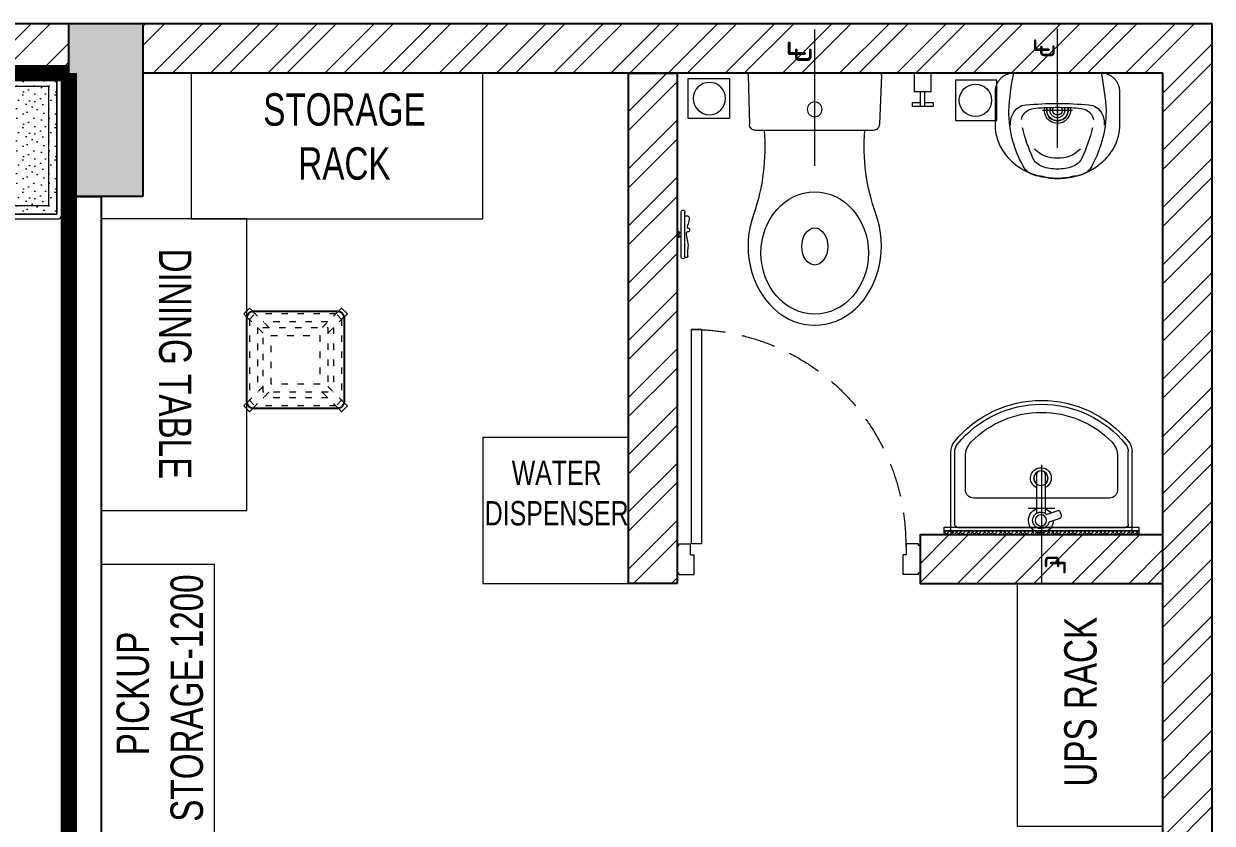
# Model space of a CAD drawing. Header units: feet. Extents: x 9529881 to 9544104, y -6331245 to -6323575.
# Drawn here: x 9540434 to 9544104, y -6326042 to -6323575 of the extents above; entities that cross this region are included whole.
import ezdxf

# ---------------------------------------------------------------- set-up
doc = ezdxf.new("R2010")
doc.units = ezdxf.units.FT
doc.header["$LTSCALE"] = 33
doc.header["$MEASUREMENT"] = 0
for name, pattern in [('ACAD_ISO03W100', [30, 12, -18]), ('CENTER', [2, 1.25, -0.25, 0.25, -0.25]), ('DOT2', [0.125, 0, -0.125]), ('HIDDEN', [9.524999999999995, 6.349999999999997, -3.174999999999998]), ('HIDDEN2', [4.7624999999999975, 3.174999999999998, -1.587499999999999])]:
    doc.linetypes.add(name, pattern=pattern)
doc.layers.add('A-WALL', color=1, linetype='Continuous')
doc.layers.add('column', color=10, linetype='Continuous')
for name, color, linetype, lineweight in [('A-WALL HATCH', 251, 'Continuous', 0), ('centerline-toilets', 2, 'CENTER', 13), ('column hatch', 5, 'Continuous', 0), ('Door', 2, 'Continuous', 13), ('ele', 252, 'Continuous', 13), ('Fhitting', 152, 'Continuous', 30), ('LENS-DOOR', 34, 'Continuous', 20), ('LENS-HATCH', 251, 'Continuous', 5), ('LENS-PARTITION', 21, 'Continuous', 25), ('LENS-TEXT', 31, 'Continuous', 5), ('LENS_DIMENSION', 193, 'Continuous', 0), ('LK-FF&E FLOOR', 1, 'Continuous', 9), ('LK-FF&E WALL', 1, 'Continuous', 9), ('LK-FLUTTED FINISH', 20, 'Continuous', 30), ('LK-MIRROR', 133, 'Continuous', 13), ('LN-ELEVATION-1', 81, 'Continuous', 25), ('LN-ELEVATION-2', 103, 'Continuous', 20), ('LN-ELEVATION-3', 125, 'Continuous', 18), ('LN-ELEVATION-5', 167, 'Continuous', 5), ('Mirror', 150, 'Continuous', 20), ('Panelling', 65, 'Continuous', 18), ('PARTITION', 22, 'Continuous', 30), ('Toilet', 5, 'Continuous', 9)]:
    doc.layers.add(name, color=color, linetype=linetype, lineweight=lineweight)
doc.styles.add('LK TXT', font='GILC____.TTF', dxfattribs={"height": 100})
doc.styles.get("Standard").update_dxf_attribs({"font": 'GILC____.TTF'})

# ---------------------------------------------------------------- blocks, each defined once
blk = doc.blocks.new('Stool')
at = {"layer": 'LN-ELEVATION-1', "ltscale": 0.5}
blk.add_lwpolyline([(-130, 300), (130, 300, -0.4142135623730951), (150, 280), (150, 20, -0.4142135623730951), (130, 0), (-130, 0, -0.4142135623730951), (-150, 20), (-150, 280, -0.4142135623730951)], format="xyb", close=True, dxfattribs=at)
at = {"layer": 'LN-ELEVATION-3', "linetype": 'ACAD_ISO03W100', "ltscale": 0.05}
for p, q in [((-100, 232.3223304701969), (-142.3743686703965, 274.6966991415247)), ((-142.3743686708621, 274.6966991410591), (-142.3743686708621, 25.30330085894093)), ((-82.3223304701969, 250), (-124.6966991401277, 292.374368671095)), ((-124.696699141059, 292.3743686703965), (124.6966991401277, 292.374368671095)), ((-99.69669914059341, 267.3743686703965), (99.69669913966209, 267.374368671095)), ((82.3223304701969, 250), (124.6966991401277, 292.374368671095)), ((100, 232.3223304701969), (142.3743686703965, 274.6966991415247)), ((142.3743686708621, 274.6966991410591), (142.3743686708621, 25.30330085894093)), ((-117.3743686703965, 249.6966991408263), (-117.3743686703965, 50.30330085847527)), ((117.3743686703965, 249.6966991408263), (117.3743686703965, 50.30330085847527)), ((-100, 67.67766952980308), (-142.3743686703965, 25.30330085847527)), ((-82.3223304701969, 50), (-124.6966991401277, 7.625631328905001)), ((82.3223304701969, 50), (124.6966991401277, 7.625631328905001)), ((100, 67.67766952980308), (142.3743686703965, 25.30330085847527)), ((-124.696699141059, 7.625631329603493), (124.6966991401277, 7.625631328905001)), ((-99.69669914059341, 32.62563132960349), (99.69669913966209, 32.625631328905))]:
    blk.add_line(p, q, dxfattribs=at)
for points in [[(-132.2008663183078, 299.8785358476453), (-124.696699141059, 292.3743686703965), (-142.3743686708621, 274.6966991410591), (-149.8785358476452, 282.200866318075)], [(132.2008663183078, 299.8785358476453), (124.696699141059, 292.3743686703965), (142.3743686708621, 274.6966991410591), (149.8785358476452, 282.200866318075)], [(-132.2008663183078, 0.1214641523547471), (-124.696699141059, 7.625631329603493), (-142.3743686708621, 25.30330085894093), (-149.8785358476452, 17.79913368192501)], [(132.2008663183078, 0.1214641523547471), (124.696699141059, 7.625631329603493), (142.3743686708621, 25.30330085894093), (149.8785358476452, 17.79913368192501)]]:
    blk.add_lwpolyline(points, dxfattribs=at)
for points in [[(-100, 250), (100, 250), (100, 50), (-100, 50)], [(-75, 225), (75, 225), (75, 75), (-75, 75)]]:
    blk.add_lwpolyline(points, close=True, dxfattribs=at)
at = {"layer": 'LN-ELEVATION-5', "ltscale": 0.5}
for points in [[(-149.8785358476452, 282.200866318075), (-160.0520382001996, 292.3743686706293), (-142.3743686708621, 310.0520381999668), (-132.2008663183078, 299.8785358478781)], [(149.8785358476452, 282.200866318075), (160.0520382001996, 292.3743686706293), (142.3743686708621, 310.0520381999668), (132.2008663183078, 299.8785358478781)], [(-149.8785358476452, 17.79913368192501), (-160.0520382001996, 7.625631329370662), (-142.3743686708621, -10.05203819996677), (-132.2008663183078, 0.1214641521219164)], [(149.8785358476452, 17.79913368192501), (160.0520382001996, 7.625631329370662), (142.3743686708621, -10.05203819996677), (132.2008663183078, 0.1214641521219164)]]:
    blk.add_lwpolyline(points, dxfattribs=at)
blk = doc.blocks.new('DLF-RSP-AR-CD-DWG-4DT-3113$0$X-TYPICAL TOILET UPPER FLOORS - 02$0$urinals')
at = {"layer": 'Toilet'}
for p, q in [((-4.5475e-12, -15.56661428403458), (-4.5475e-12, 8.286377168158651)), ((-2.7285e-12, -105.4429753783333), (-2.7285e-12, -161.0971547567169)), ((-46.09715475669872, -115.0000000000218), (46.09715475669327, -115.0000000000218))]:
    blk.add_line(p, q, dxfattribs=at)
blk.add_lwpolyline([(134.9999999999991, 0), (-134.9999999999991, 0, 0.0369487664006767), (-149.9999999999982, -116.1503670555612, 0.1380941034158666), (-99.77423321075003, -297.0872948749238, 0.2217213641091726), (-52.01775628641091, -317.8890631478586, 0.0626559245730378), (-8.49796933122e-05, -325.0000017671497, 0.0626559245730475), (52.01758632703338, -317.8890631478586, 0.2217207008690154), (99.77423321075003, -297.0872948749238, 0.1380941034158641), (149.9999999999982, -116.1503670555685, 0.0369487664006777)], format="xyb", close=True, dxfattribs=at)
for centre, radius, start, end in [((-94.27481093352071, -144.9234715912316), 47.11810289109449, 93.37081731520148, 154.4824387253665), ((3.245766915242711, -1238.155136518551), 1144.670244824663, 90.16246512528313, 95.02645179237909), ((-50.51241933281471, -225.3451602337737), 118.5326152894133, 89.54541335481511, 105.8857460775884), ((-0.1277772639159593, -996.2166668547361), 890.7737006409425, 89.99178119205142, 93.18195442305822), ((-2.7285e-12, -115.0000000000218), 40, 167.4279671994436, 12.57203280055641), ((-2.7285e-12, -115.0000000000218), 33, 164.1813978616258, 15.81860213837415), ((-2.7285e-12, -115.0000000000218), 32, 163.604929760328, 16.39507023967201), ((-2.7285e-12, -115.0000000000218), 22.62135413059903, 155.6653304376655, 24.33466956233444), ((-2.7285e-12, -115.0000000000218), 14.7323792469192, 139.9108800322804, 40.08911996771955), ((-3.245766915251806, -1238.155136518551), 1144.670244824663, 84.9735482076209, 89.83753487471687), ((0.1277772639068644, -996.2166668547361), 890.7737006409425, 86.81804557694178, 90.0082188079486), ((50.51241933280562, -225.3451602337737), 118.5326152894133, 74.1142539224116, 90.45458664518488), ((94.27481093351253, -144.9234715912316), 47.11810289109449, 25.51756127463352, 86.62918268479851), ((-90.95333014834432, -152.7329236622463), 53.77394921319929, 148.4868266886055, 188.6401109395215), ((-71.39627009237483, -149.8700101487557), 40.22765506777335, 106.7015627441882, 169.7250358418294), ((71.39627009236665, -149.8700101487557), 40.22765506777335, 10.27496415817055, 73.29843725581178), ((90.95333014833614, -152.7329236622463), 53.77394921319929, 351.3598890604785, 31.51317331139444), ((413.8982963433118, -38.37868533186702), 538.1616565584166, 193.993991329024, 204.5632062434074), ((-413.8982963433209, -38.37868533186702), 538.1616565584166, 335.4367937565926, 346.006008670976), ((-1.627792572718135, -165.2706388237202), 97.64476427368265, 224.9999999998895, 270.9551967833812), ((1.62779257270995, -165.2706388237202), 97.64476427368265, 269.0448032166188, 315.0000000001105), ((-30.08631462571975, -241.3059337647355), 50, 204.5632062434074, 250.460635897111), ((-1.533770255527997, -160.8517433121305), 135.3705133602697, 250.460635897111, 270.6491845270783), ((1.533770255519812, -160.8517433121305), 135.3705133602697, 269.3508154729217, 289.539364102889), ((30.08631462571157, -241.3059337647355), 50, 289.539364102889, 335.4367937565926)]:
    blk.add_arc(centre, radius, start, end, dxfattribs=at)
blk.add_open_spline([(135.0000000000218, 0), (105.3353530385498, 0), (75.67070607707728, 0), (-13.32323480733907, 2.274e-13), (-72.65252873028328, 2.274e-13), (-132.6900719520337, 2.274e-13), (-133.3983212508398, 2.274e-13), (-134.281768448908, 2.274e-13), (-134.4569663481699, 2.274e-13), (-134.747600608502, 2.274e-13), (-134.8630369695722, 2.274e-13), (-135.0060892340055, 2.274e-13), (-135.0064624712894, -1.193277512e-07), (-135.0170531848381, -2.2849590096e-06), (-135.0223488443722, -4.0993359107e-06), (-135.0382367304996, -1.1737902696e-05), (-135.0488298646186, -1.97575291168e-05), (-135.0806128910378, -5.26041751527e-05), (-135.1018064074043, -8.62189622239e-05), (-135.1654014043424, -0.0002222625089416), (-135.207817332803, -0.0003598904754654), (-135.3351225205075, -0.0009139553433215), (-135.4200691828771, -0.001471573562867), (-135.6751356392894, -0.0037122140454358), (-135.8454819154825, -0.005963027991811), (-136.3574010580367, -0.0150109124137998), (-136.6998544433754, -0.0241035279482276), (-137.7305242649482, -0.0607541935196423), (-138.4220536117127, -0.097686986413919), (-140.5080748643645, -0.2474448411821868), (-141.9140495439027, -0.3992694707415012), (-146.1615007839476, -1.02114614714037), (-149.0331357298746, -1.658535092420152), (-154.7518101202553, -3.41613828127015), (-157.5984620125504, -4.536659711778838), (-163.1465284251908, -7.264764980859354), (-165.8474082270705, -8.872454711613045), (-170.981741827156, -12.53873878342233), (-173.4146413081869, -14.5971666483058), (-177.906166885367, -19.08908202548741), (-179.9643754122968, -21.52215186033345), (-183.6301907623958, -26.65676477099555), (-185.2376312556147, -29.35775349851633), (-187.9652297344436, -34.90597265862334), (-189.0854937427912, -37.75266842165093), (-190.8425938294221, -43.47137026403243), (-191.4797371708415, -46.34298888964758), (-191.9919097605824, -49.84306461127676), (-192.077374217121, -50.50936302376794), (-192.2977468813131, -52.49991862553179), (-192.3966084331296, -53.81579509073117), (-192.4734941441805, -55.66879078878696), (-192.4883196677314, -56.21857700367218), (-192.496870256929, -56.88770939302139), (-192.4980415940107, -57.00997546670373), (-192.4992414002611, -57.19748434012058), (-192.4995479992234, -57.26283923326923), (-192.4998738983178, -57.37188175668461), (-192.4999546497274, -57.41559451898957), (-192.4999950294581, -57.47262341266742), (-192.4999998312229, -57.48595819937031), (-192.5000003243775, -57.52595679718206), (-192.4999999999782, -57.60927353243437), (-192.4999999999782, -57.72001920997377), (-192.4999999999782, -57.77539204874369), (-192.4999999999782, -57.94151056505302), (-192.4999999999782, -58.05225624259264), (-192.4999999999782, -58.38449327521129), (-192.4999999999782, -58.60598463029032), (-192.4999999999782, -59.27045869552739), (-192.4999999999782, -59.71344140568567), (-192.4999999999782, -61.04238953616004), (-192.4999999999782, -61.92835495647637), (-192.4999999999782, -64.58625121742534), (-192.4999999999782, -66.35818205805799), (-192.4999999999782, -71.67397457995594), (-192.4999999999782, -75.21783626122124), (-192.4999999999782, -85.84942130501715), (-192.4999999999782, -92.93714466754773), (-192.4999999999782, -114.2003147551393), (-192.4999999999782, -128.3757614802005), (-192.4999999999782, -146.0625065335298), (-192.4999999999782, -144.5738048617977), (-192.4999999999782, -149.2112419741259), (-192.4999999999782, -150.3373807581863), (-192.4999999999782, -153.7157971103672), (-192.4999999999782, -155.9680746784879), (-192.4999999999782, -158.5060066698138), (-192.4999999999782, -158.7916610930192), (-192.4999999999782, -159.2427020504906), (-192.4999999999782, -159.4080885847565), (-192.4999999999782, -159.6877588407215), (-192.4999999999782, -159.8020425624204), (-192.4999999999782, -159.9401879191086), (-192.4999999999782, -159.9640495540977), (-192.4999999999782, -160.0097689728666), (-192.499996421247, -160.0440525330155), (-192.4999643757641, -160.104952970559), (-192.4999385281542, -160.1354066471763), (-192.4998314906368, -160.2267780325826), (-192.4997208060357, -160.2877060969351), (-192.4992706129669, -160.4705315680455), (-192.4988129651545, -160.5924702530042), (-192.4969661832839, -160.9584502616815), (-192.4951032094926, -161.2026555415623), (-192.4876087275813, -161.9359178476325), (-192.4800716371877, -162.4256213779233), (-192.4497571986702, -163.8972417424418), (-192.4192763048381, -164.8816689491061), (-192.2963859407732, -167.8443601815493), (-192.1725217451708, -169.8320432125226), (-191.6702797904039, -175.8273667212115), (-191.1611082412308, -179.8674218867413), (-189.2689630843825, -190.9417939809036), (-187.5187975353817, -198.0301520545986), (-182.8335725814559, -212.1757821290298), (-179.8980525958225, -219.2325052385784), (-172.8234117350846, -233.0968568300414), (-168.6841000434473, -239.9037905012674), (-159.2549403987001, -253.0454586305236), (-153.9652371668557, -259.379470229105), (-142.3610169376685, -271.3688433516364), (-136.0469754966913, -277.0235842421638), (-122.5830627030569, -287.4852784505018), (-115.4339174138625, -292.2918274844595), (-100.5336337623292, -300.9411013099287), (-92.78333124286517, -304.7837051255591), (-76.93540386034736, -311.4502324650508), (-68.83856359988783, -314.2743166926488), (-52.54813771902468, -318.9094578767903), (-44.3551540822018, -320.7208905446411), (-28.09766422605981, -323.3885338293181), (-20.03351017174828, -324.2452316631242), (-9.424407998249535, -324.8186507928577), (-6.740670549843343, -324.9146929727227), (-2.541294352623708, -324.9908912051677), (-1.014315851566152, -325.0028880619856), (2.036791116084486, -324.9959492932932), (3.569827181100436, -324.9769325151441), (8.189732633019958, -324.8718838178048), (11.29743471029269, -324.7378363960885), (20.68934946575928, -324.1333461154121), (27.04290265062991, -323.4601654556735), (41.80139781238676, -321.2305755023596), (50.23999478411247, -319.4658943264186), (67.03734023472111, -314.8652250617469), (75.39541298363952, -312.0287856304914), (91.75936961286243, -305.2736148746307), (99.7643516501057, -301.3546813595407), (115.1434400448929, -292.4912148852103), (122.5165764177182, -287.5468142099547), (136.3756982075897, -276.758097672075), (142.8608430866302, -270.9142526187757), (154.7380516223206, -258.5122041911341), (160.1295767143733, -251.9547274426545), (169.6852635787454, -238.3524876585086), (173.8492842636328, -231.3085654467875), (180.8978067359608, -216.9779216659792), (183.7825645728694, -209.6919949490896), (188.3007156192507, -195.1140848347474), (189.9346737316168, -187.8227087036603), (191.1840609344508, -179.3163223890908), (191.3580380264129, -178.0039348904486), (191.8233173539161, -174.0784034933799), (192.057946061775, -171.4769170618926), (192.282645325045, -167.9054949954279), (192.3343052322775, -166.9187583098144), (192.4580821737554, -163.9678661429329), (192.4989909393634, -162.013038042752), (192.5000275633615, -159.9821342127634), (192.5000000000218, -159.9224785452215), (192.5000000000218, -159.79307529839), (192.5000000000218, -159.7283736749743), (192.5000000000218, -159.5342688047269), (192.5000000000218, -159.4048655578954), (192.5000000000218, -159.0166558174007), (192.5000000000218, -158.7578493237377), (192.5000000000218, -157.9814298427484), (192.5000000000218, -157.4638168554225), (192.5000000000218, -155.9109778934439), (192.5000000000218, -154.8757519187916), (192.5000000000218, -151.7700739948347), (192.5000000000218, -149.6996220455301), (192.5000000000218, -143.4882661976162), (192.5000000000218, -144.347362299007), (192.5000000000218, -131.9246506031793), (192.5000000000218, -123.642842805961), (192.5000000000218, -98.79741941430552), (192.5000000000218, -82.23380381986885), (192.5000000000218, -64.84578365063203), (192.5000000000218, -64.0213790758321), (192.5000000000218, -61.54816535143254), (192.5000000000218, -59.89935620183292), (192.5000000000218, -58.00998844622473), (192.5000000000218, -57.76942984021594), (192.5000000000218, -57.49274907784002), (192.499998838924, -57.47911258059002), (192.4999756668194, -57.44431269662868), (192.4999561805543, -57.4269094915121), (192.4998739944462, -57.37469011354438), (192.499787567282, -57.3398641780534), (192.4994331634852, -57.23534753620175), (192.4990700643893, -57.16561799409532), (192.4975985787632, -56.95627575957587), (192.4961080012763, -56.81650945311571), (192.4900940107291, -56.39661016926675), (192.4840282944246, -56.11587673401686), (192.4595555625769, -55.2713907425973), (192.4348721360084, -54.70535101709879), (192.3348933918678, -52.99906669626466), (192.2336529024164, -51.85063392816892), (191.8201097009723, -48.38130602370188), (191.3976066809859, -46.03606142272087), (190.0123624707134, -40.43900391265924), (188.9035838720251, -37.18247124511481), (186.0547772968666, -30.82026903956307), (184.3144513501752, -27.71555679796666), (180.2457153816676, -21.83694617079323), (177.9175711211701, -19.06409479178683), (172.7827831035551, -14.00634504821505), (169.9769390510123, -11.72221112323927), (164.0463850254914, -7.747615767943671), (160.9227285040119, -6.057372140880033), (154.5371660888572, -3.309309329362349), (151.2761959855666, -2.251153484609176), (144.7863564140075, -0.7410639178328893), (141.558048455473, -0.2884559583496866), (137.2641564939213, -0.0330454220411411), (136.1252210402749, 0), (135.0000000000218, 0)], degree=3, knots=[0, 0, 0, 0, 0.3296071884608014, 0.3296071884608014, 0.9888215653824044, 0.9888215653824044, 0.9966910020358062, 0.9966910020358062, 0.9986376453609405, 0.9986376453609405, 0.9999202715950525, 0.9999202715950525, 1.000227114965755, 1.000227114965755, 1.000533958336457, 1.000533958336457, 1.001147645077862, 1.001147645077862, 1.002375018560673, 1.002375018560673, 1.004829765526294, 1.004829765526294, 1.009739259457536, 1.009739259457536, 1.019558247320021, 1.019558247320021, 1.039196223044989, 1.039196223044989, 1.078472174494926, 1.078472174494926, 1.1570240773948, 1.1570240773948, 1.314127883194549, 1.314127883194549, 1.471231688994297, 1.471231688994297, 1.628335494794045, 1.628335494794045, 1.785439300593793, 1.785439300593793, 1.942543106393542, 1.942543106393542, 2.09964691219329, 2.09964691219329, 2.256750717993039, 2.256750717993039, 2.413854523792787, 2.413854523792787, 2.45094359105979, 2.45094359105979, 2.525121725593796, 2.525121725593796, 2.55664088826819, 2.55664088826819, 2.563698676682492, 2.563698676682492, 2.567478738951607, 2.567478738951607, 2.570009988159922, 2.570009988159922, 2.570782632421826, 2.570782632421826, 2.572327920945634, 2.572327920945634, 2.573873209469442, 2.573873209469442, 2.576963786517057, 2.576963786517057, 2.583144940612287, 2.583144940612287, 2.595507248802747, 2.595507248802747, 2.620231865183668, 2.620231865183668, 2.669681097945509, 2.669681097945509, 2.768579563469191, 2.768579563469191, 2.966376494516556, 2.966376494516556, 3.361970356611286, 3.361970356611286, 3.459960077400161, 3.459960077400161, 3.491387206257657, 3.491387206257657, 3.55424146397265, 3.55424146397265, 3.562213215317918, 3.562213215317918, 3.566828653483477, 3.566828653483477, 3.570017966647174, 3.570017966647174, 3.57068387273989, 3.57068387273989, 3.57129385740351, 3.57129385740351, 3.57190384206713, 3.57190384206713, 3.573123811394369, 3.573123811394369, 3.575563750048849, 3.575563750048849, 3.580443627357808, 3.580443627357808, 3.590203381975726, 3.590203381975726, 3.609722891211562, 3.609722891211562, 3.648761909683234, 3.648761909683234, 3.726839946626579, 3.726839946626579, 3.861362010243008, 3.861362010243008, 3.995884073859437, 3.995884073859437, 4.130406137475866, 4.130406137475866, 4.264928201092295, 4.264928201092295, 4.399450264708724, 4.399450264708724, 4.533972328325153, 4.533972328325153, 4.668494391941582, 4.668494391941582, 4.803016455558011, 4.803016455558011, 4.93753851917444, 4.93753851917444, 5.072060582790869, 5.072060582790869, 5.118026198867305, 5.118026198867305, 5.144558031518944, 5.144558031518944, 5.171089864170584, 5.171089864170584, 5.224153529473863, 5.224153529473863, 5.330280860080422, 5.330280860080422, 5.468862833682332, 5.468862833682332, 5.607444807284243, 5.607444807284243, 5.746026780886153, 5.746026780886153, 5.884608754488064, 5.884608754488064, 6.023190728089974, 6.023190728089974, 6.161772701691885, 6.161772701691885, 6.300354675293795, 6.300354675293795, 6.438936648895706, 6.438936648895706, 6.577518622497616, 6.577518622497616, 6.60287550622664, 6.60287550622664, 6.653589273684687, 6.653589273684687, 6.673028302144214, 6.673028302144214, 6.711906359063266, 6.711906359063266, 6.71371198576324, 6.71371198576324, 6.715517612463215, 6.715517612463215, 6.719128865863165, 6.719128865863165, 6.726351372663065, 6.726351372663065, 6.740796386262864, 6.740796386262864, 6.769686413462464, 6.769686413462464, 6.827466467861662, 6.827466467861662, 6.943026576660058, 6.943026576660058, 7.174146794256852, 7.174146794256852, 7.63638722945044, 7.63638722945044, 7.659393868747179, 7.659393868747179, 7.705407147340659, 7.705407147340659, 7.712120410764156, 7.712120410764156, 7.713128470941848, 7.713128470941848, 7.71413653111954, 7.71413653111954, 7.716152651474923, 7.716152651474923, 7.720184892185691, 7.720184892185691, 7.728249373607226, 7.728249373607226, 7.744378336450297, 7.744378336450297, 7.776636262136437, 7.776636262136437, 7.841152113508718, 7.841152113508718, 7.970183816253281, 7.970183816253281, 8.148440131053812, 8.148440131053812, 8.32669644585434, 8.32669644585434, 8.504952760654874, 8.504952760654874, 8.683209075455405, 8.683209075455405, 8.861465390255937, 8.861465390255937, 9.039721705056468, 9.039721705056468, 9.217978019857, 9.217978019857, 9.283185307179586, 9.283185307179586, 9.283185307179586, 9.283185307179586], dxfattribs=at)
blk = doc.blocks.new('jALI')
at = {"layer": 'Toilet', "ltscale": 5}
h = blk.add_hatch(dxfattribs=at)
h.set_pattern_fill('HEX', color=256, scale=50, angle=135, double=1)
h.set_pattern_definition([(135, (-344825.8629864738, 460708.1869492117), (-7.654655446197432, -7.65465544619743), [6.25, -12.5]), (255, (-344825.8629864738, 460708.1869492117), (10.4564537967226, -2.80179835052517), [6.25, -12.5]), (195, (-344830.2824038562, 460712.6063665941), (2.801798350525164, -10.4564537967226), [6.25, -12.5])])
edge = h.paths.add_edge_path()
edge.add_arc((-393187.5478222936, 163647.6289079433), 50, -90, 270)
blk.add_lwpolyline([(-393249.5478222936, 163581.8745342398), (-393125.5478222936, 163581.8745342398), (-393125.5478222936, 163709.3782789116), (-393249.5478222936, 163709.3782789116)], close=True, dxfattribs=at)
blk.add_circle((-393187.5478222936, 163647.6289079433), 50, dxfattribs=at)
blk = doc.blocks.new('Urinal')
at = {"layer": 'centerline-toilets', "linetype": 'HIDDEN', "ltscale": 10}
blk.add_line((0, 230.8758839690709), (0, -137.000001512235), dxfattribs=at)
at = {"layer": 'Fhitting', "lineweight": 0, "ltscale": 0.5, "rotation": 180}
blk.add_blockref('DLF-RSP-AR-CD-DWG-4DT-3113$0$X-TYPICAL TOILET UPPER FLOORS - 02$0$urinals', (0, -4.656613e-10), dxfattribs=at)
at = {"layer": 'Fhitting', "lineweight": 0, "ltscale": 0.5, "xscale": -1, "rotation": 90}
blk.add_blockref('jALI', (163394.4367869734, -393103.5478222946), dxfattribs=at)
at = {"layer": 'centerline-toilets', "linetype": 'DOT2', "insert": (-31.35624695965089, -69.03888236299099), "char_height": 75, "width": 495.826660318515, "attachment_point": 5, "rotation": 269.99999999999994}
blk.add_mtext('{\\fISOCPEUR|b0|i0|c0|p34;℄}', dxfattribs=at)
blk = doc.blocks.new('WC')
at = {"layer": 'centerline-toilets', "linetype": 'HIDDEN', "ltscale": 10}
blk.add_line((0, 286.2958382707602), (0, -134.6853325402244), dxfattribs=at)
at = {"layer": 'Toilet'}
for p, q in [((-412.7979797990993, 566.9391568473073), (-412.7979797990993, 428.9391568473075)), ((-400.7979797990993, 566.9391568473073), (-400.7979797990993, 428.9391568473075)), ((-418.7979797990992, 506.9391568473074), (-424.7979797990992, 506.9391568473074)), ((-424.7979797990992, 506.9391568473074), (-424.7979797990992, 488.9391568473074)), ((-418.7979797990992, 488.9391568473074), (-424.7979797990992, 488.9391568473074)), ((-418.7979797990992, 506.9391568473074), (-418.7979797990992, 488.9391568473074)), ((-418.7979797990992, 503.9391568473075), (-412.7979797990993, 503.9391568473075)), ((-418.7979797990992, 491.9391568473074), (-412.7979797990993, 491.9391568473074)), ((-205.7725320039317, 5.926001816396819), (-201.7160837631672, 157.2330230183852)), ((180.5927414200269, 176.815278308868), (-182.556142896181, 176.815278308868)), ((205.7725320039317, 5.926001816396819), (199.7526822867803, 157.2330230183852)), ((-200.0543949760031, 0), (200.0543949760031, 0))]:
    blk.add_line(p, q, dxfattribs=at)
at = {"layer": 'Toilet', "ltscale": 100}
for p, q in [((366.0861393199302, 102.9920874625677), (300.3083048430271, 102.9920874625095)), ((300.30830484326, 91.54852218885208), (300.3083048430271, 102.9920874625095)), ((326.331082917517, 91.54852218885208), (300.30830484326, 91.54852218885208)), ((326.331082917517, 102.9920874625095), (326.331082917517, 57.21782636787975)), ((340.063361245906, 102.9920874625095), (340.0633612461388, 57.21782636787975)), ((366.086139320163, 91.54852218891027), (340.0633612461388, 91.54852218885208)), ((366.086139320163, 91.54852218891027), (366.086139320163, 102.9920874625677)), ((307.1744440074545, -4.074536e-10), (307.1744440074545, 57.21782636787975)), ((359.2200001559686, 57.21782636793796), (307.1744440074545, 57.21782636787975)), ((359.2200001559686, 57.21782636793796), (359.2200001559686, -3.49246e-10)), ((359.2200001559686, -3.49246e-10), (307.1744440074545, -4.074536e-10))]:
    blk.add_line(p, q, dxfattribs=at)
at = {"layer": 'Toilet'}
blk.add_circle((-0.2857134367804974, 111.5676235100181), 22.88713054731488, dxfattribs=at)
for centre, radius, start, end in [((-406.7979797990992, 566.9391568473073), 6, 0, 180), ((-406.7979797990992, 428.9391568473075), 6, 180, 0), ((-776.4252137581352, 231.0819697503539), 622.2680866278017, 354.9970003378784, 19.06186307169785), ((776.0328844110481, 226.3990844733362), 623.4432827196409, 160.519589047048, 184.5616761992302), ((-182.4380497655365, 157.5352372747657), 19.28040269973926, 90.35094080903318, 180.8981301276673), ((180.4746482893824, 157.5352372747657), 19.28040269973926, 359.1018698723327, 89.64905919096681), ((-200.0543949760031, 5.72178263682872), 5.72178263682872, 177.9545915110681, 270), ((200.0543949760031, 5.72178263682872), 5.72178263682872, 270, 2.045408488931865)]:
    blk.add_arc(centre, radius, start, end, dxfattribs=at)
at = {"layer": 'Toilet', "extrusion": (0, 0, -1)}
for centre, major_axis, ratio, start_param, end_param in [((0, 533.5337650458841), (-8.43e-14, -244.6286735628217), 0.8420279271674843, 7.436325980537995, 11.41322994100081), ((0, 535.0673360529563), (-1.97e-14, -57.2178263682872), 0.7, 1.570796326794896, 7.853981633974482)]:
    blk.add_ellipse(centre, major_axis=major_axis, ratio=ratio, start_param=start_param, end_param=end_param, dxfattribs=at)
blk.add_ellipse((0, 555.0129157723858), major_axis=(-6.5e-14, -188.8188270153477), ratio=0.8787878787878787, dxfattribs=at)
at = {"layer": 'Toilet'}
blk.add_open_spline([(-400.7979797990993, 440.9812579345889), (-397.1017245875382, 440.5392413198887), (-384.272368182084, 439.0050429589682), (-388.9986424445753, 459.3206578283151), (-395.6177634203054, 479.7532535305932), (-385.6000390281565, 477.9531818908857), (-385.8943579708215, 491.277749300945), (-402.6759011854702, 487.229470669479), (-384.8389140961484, 532.0884480134423), (-395.5184431350181, 546.6368104346082), (-390.8815714643073, 570.2364144729171), (-397.1683210631592, 568.7960733613664), (-400.7979797990993, 567.9644915373938)], degree=3, knots=[0, 0, 0, 0, 9.744971934705973, 33.82388686810737, 47.58355076290899, 49.4979151278385, 60.56050204634084, 63.82228440520703, 93.50801890349248, 135.7569247839274, 141.9043522613065, 150.3019062020757, 150.3019062020757, 150.3019062020757, 150.3019062020757], dxfattribs=at)
at = {"layer": 'Fhitting', "lineweight": 0, "ltscale": 0.5, "rotation": 270}
blk.add_blockref('jALI', (-163972.8745342343, -393109.1750712174), dxfattribs=at)
at = {"layer": 'centerline-toilets', "linetype": 'DOT2', "insert": (-35.88272588187829, -56.91358223470706), "char_height": 85.8267395524308, "width": 567.4024751774504, "attachment_point": 5, "rotation": 270}
blk.add_mtext('{\\fISOCPEUR|b0|i0|c0|p34;℄}', dxfattribs=at)
blk = doc.blocks.new('Wash Basin')
at = {"layer": 'PARTITION', "lineweight": 9}
h = blk.add_hatch(dxfattribs=at)
h.set_pattern_fill('ANSI38', color=256, scale=70, angle=989.9999999999998, style=0, double=1)
h.set_pattern_definition([(314.9999999999998, (-64.71346578747034, -33.32481618935708), (6.187184335382297, 6.187184335382283), []), (44.99999999999993, (-64.71346578747034, -33.32481618935708), (6.187184335382312, 18.56155300614686), [21.875, -13.125])])
h.paths.add_polyline_path([(300.0941287651658, -21.98777738737408), (-300.0941287651658, -22.00000000058208), (-300.0941287651658, -34.00000000058208), (300.0941287651658, -33.98777738737408)])
at = {"layer": 'centerline-toilets', "linetype": 'HIDDEN', "ltscale": 10}
blk.add_line((0, -238.0678792903709), (0, 129.808006190935), dxfattribs=at)
at = {"layer": 'Mirror', "ltscale": 0.5}
blk.add_lwpolyline([(-300.0941287651658, -34.00000000058208), (-300.0941287651658, -46.00000000058208), (300.0941287651658, -46.00000000058208), (300.0941287651658, -34.00000000058208)], close=True, dxfattribs=at)
at = {"layer": 'Panelling', "lineweight": 9}
blk.add_lwpolyline([(-300.0941287651658, -22.00000000058208), (-300.0941287651658, -34.00000000058208), (300.0941287651658, -34.00000000058208), (300.0941287651658, -22.00000000058208)], close=True, dxfattribs=at)
at = {"layer": 'Toilet', "ltscale": 100}
for p, q in [((-280, -32.00000000058208), (-280, -278.3423135242919)), ((-270, -22.00000000058208), (270, -22.00000000058208)), ((280, -32.00000000058208), (280, -278.3423135242919)), ((-268, -55.00000000058207), (-268, -278.3423135242919)), ((-258, -45.00000000058207), (258, -45.00000000058207)), ((268, -55.00000000058207), (268, -278.3423135242919)), ((-14.75394256017171, -88.57836779823992), (-14.58294607303105, -207.8757586760221)), ((10.97367832274176, -207.8757587235195), (10.80268183583394, -88.55792254640254))]:
    blk.add_line(p, q, dxfattribs=at)
blk.add_lwpolyline([(23.11144540272653, -61.62355844548438), (57.69729334814474, -73.5425448747119, -0.4142135623700193), (61.41500012157485, -81.17003832559566), (57.50521344458684, -92.51523855014239, -0.4142135623687794), (49.87771999370306, -96.23294532380532), (16.08098082058132, -84.58590182231274)], format="xyb", dxfattribs=at)
blk.add_lwpolyline([(40.65695853624492, -103.2068005428882), (-41.09953799587674, -103.2068005428882)], dxfattribs=at)
blk.add_lwpolyline([(-235, -264.0271915069043, 0.1918964941694492), (-217.1874080155976, -308.7300831892808, 0.4202357661762754), (217.1874080155976, -308.7300831893172, 0.191896494169451), (235, -264.0271915069115), (235, -160.5000000005821, 0.4142135623730951), (210, -135.5000000005821), (-210, -135.5000000005821, 0.4142135623730951), (-235, -160.5000000005821)], format="xyb", close=True, dxfattribs=at)
for centre, radius in [((-1.975630321074277, -66.50000000058208), 17.5), ((-1.975630321074277, -196.7635957537459), 22.5)]:
    blk.add_circle(centre, radius, dxfattribs=at)
for centre, radius, start, end in [((-270, -32.00000000058208), 10, 90, 180), ((270, -32.00000000058208), 10, 0, 90), ((-258, -55.00000000058207), 10, 90, 180), ((258, -55.00000000058207), 10, 0, 90), ((-1.975630321074277, -197.065354476148), 32.14736256360053, 113.0897544120751, 66.24597926171971), ((-1.975630321074277, -196.7635957537459), 20.45924138120723, 128.0403438055863, 237.2899289984687), ((-1.975630321074277, -196.7635957537459), 20.45924138120723, 304.4732923270086, 50.73322655079215), ((-230, -278.3423135242919), 50, 180, 218.4460647329942), ((-230, -278.3423135242919), 38, 180, 218.4460647329942), ((230, -278.3423135242919), 38, 321.5539352670057, 0), ((230, -278.3423135242919), 50, 321.5539352670057, 0), ((0, -89.26318603751132), 347.736813963071, 219.2825773815098, 320.7174226184902), ((0, -89.25957125263085), 335.7404287479508, 219.3129523468507, 320.6870476531492)]:
    blk.add_arc(centre, radius, start, end, dxfattribs=at)
for centre, major_axis, ratio, start_param, end_param in [((-1.975630321074277, -66.50000000058208), (-0.0007244262846731, 38.33493659709939), 0.9999999997470119, 4.720493185551212, 9.081981632517541), ((-1.975630321074277, -66.50000000058208), (-0.161652407392657, -25.55611315046938), 0.9999999997364025, 1.769108159146172, 7.074098355705205), ((-1.975630321074277, -66.50000000058208), (-0.0007244262846731, 38.33493659709939), 0.9999999997470119, 3.484555387064545, 4.08357603994855), ((-1.80463387700729, -207.8757586997708), (-9.035631208577575, 9.035631208577575), 0.9999999999964067, 0.7853981615407268, 3.926990815130519)]:
    blk.add_ellipse(centre, major_axis=major_axis, ratio=ratio, start_param=start_param, end_param=end_param, dxfattribs=at)
at = {"layer": 'centerline-toilets', "linetype": 'DOT2', "insert": (33.33187728072517, 61.84688704169094), "char_height": 75, "width": 495.826660318515, "attachment_point": 5, "rotation": 90}
blk.add_mtext('{\\fISOCPEUR|b0|i0|c0|p34;℄}', dxfattribs=at)
blk = doc.blocks.new('*U52')
at = {"layer": 'LENS-DOOR'}
for p, q in [((547491.5340860761, 1778573.7924707), (547491.5340860656, 1779235.250802662)), ((547522.784086071, 1779235.250802675), (547491.5340860656, 1779235.250802662)), ((547522.784086071, 1779235.250802675), (547522.7840860628, 1778573.792470713)), ((547447.2632527373, 1778568.584137381), (547452.47158606, 1778568.584137381)), ((547447.263252747, 1778484.134138706), (547447.2632527373, 1778568.584137381)), ((547452.4715860507, 1778573.792470734), (547488.9299194042, 1778573.7924707)), ((547452.47158606, 1778568.584137381), (547452.4715860507, 1778573.792470734)), ((547488.9299194128, 1778539.938304102), (547488.9299194042, 1778573.7924707)), ((547488.9299194128, 1778539.938304102), (547499.346586079, 1778539.938304074)), ((547522.7840860628, 1778573.792470713), (547491.5340860761, 1778573.7924707)), ((547499.3465860636, 1778478.925805333), (547499.346586079, 1778539.938304074)), ((548145.1799194104, 1778478.925805379), (548145.1799194093, 1778539.938304106)), ((548155.5965860803, 1778539.938304124), (548145.1799194093, 1778539.938304106)), ((548192.0549194113, 1778573.792470735), (548155.596586067, 1778573.792470727)), ((548155.5965860803, 1778539.938304124), (548155.596586067, 1778573.792470727)), ((548192.0549194159, 1778568.584137383), (548192.0549194113, 1778573.792470735)), ((548197.2632527314, 1778568.584137406), (548192.0549194159, 1778568.584137383)), ((548197.2632527528, 1778484.134138698), (548197.2632527314, 1778568.584137406)), ((547447.263252747, 1778484.134138706), (547452.471586072, 1778484.134138706)), ((547452.4715860719, 1778478.925805353), (547452.471586072, 1778484.134138706)), ((547452.4715860719, 1778478.925805353), (547499.3465860636, 1778478.925805333)), ((548192.0549194115, 1778478.925805387), (548145.1799194104, 1778478.925805379)), ((548192.0549194115, 1778478.925805387), (548192.0549194117, 1778484.134138698)), ((548197.2632527528, 1778484.134138698), (548192.0549194117, 1778484.134138698))]:
    blk.add_line(p, q, dxfattribs=at)
at = {"layer": 'LENS-DOOR', "color": 7, "linetype": 'HIDDEN2', "extrusion": (0, 0, -0.9999999999999998)}
blk.add_ellipse((547491.5340860761, 1778573.7924707), major_axis=(661.4583333321784, 0.0034430872082166), ratio=0.9999999979146821, start_param=-1.570791121506941, end_param=0.0512086788949202, dxfattribs=at)
blk = doc.blocks.new('A$Cfdc648c5')
at = {"layer": 'A-WALL HATCH'}
h = blk.add_hatch(dxfattribs=at)
h.set_pattern_fill('ANSI32', color=256, scale=333)
h.set_pattern_definition([(45, (-4274785.435457848, 5460047.713006202), (-88.29995930067012, 88.29995930067012), []), (45, (-4274726.568818413, 5460047.713006202), (-88.29995930067012, 88.29995930067012), [])])
h.paths.add_polyline_path([(-3530.342592589557, 0), (-3530.342592589557, 152.3888888806104), (-5511.398148145527, 152.3888888806104), (-6730.509259257465, 152.3888888806104), (-6730.509259257465, 0)])
h.paths.add_polyline_path([(-6959.092592589557, 0), (-6959.092592589557, 152.3888888806104), (-10337.04629629478, 152.3888888806104), (-10337.04629629478, 0)])
h.paths.add_polyline_path([(-10565.62962962687, 0), (-10565.62962962687, 152.3888888806104), (-13080.04629629478, 152.3888888806104), (-13080.04629629478, 0)])
h.paths.add_polyline_path([(-10565.62962962314, 5232.018518522382), (-10565.62962962314, 5384.407407417893), (-13181.63888888806, 5384.407407417893), (-13181.63888888806, 5232.018518522382)])
h.paths.add_polyline_path([(-2590.611111108214, 7517.851851850749), (-152.388888888061, 7517.851851850749), (-152.388888888061, 1904.861111104488), (-152.388888888061, 152.3888888806104), (-1777.870370369404, 152.3888888806104), (-3301.759259257466, 152.3888888806104), (-3301.759259257466, 0), (0, 0), (0, 7670.240740731358), (-3301.759259257466, 7670.240740731358), (-3301.759259257466, 7517.85185185168)])
h.paths.add_polyline_path([(-9371.916666664183, 7517.85185185168), (-4470.0740740709, 7517.851851850749), (-3530.342592589557, 7517.851851850749), (-3530.342592589557, 7670.240740731358), (-9371.916666664183, 7670.240740731358)])
h = blk.add_hatch(dxfattribs=at)
h.set_pattern_fill('ANSI32', color=256, scale=333, angle=-1.27e-14)
h.set_pattern_definition([(44.99999999999999, (2529.511006887766, 0), (-88.29995930067012, 88.29995930067015), []), (44.99999999999999, (2588.377646322765, 0), (-88.29995930067012, 88.29995930067015), [])])
h.paths.add_polyline_path([(-152.0740740727633, 6092.851851850748), (-902.0740740727633, 6092.851851850748), (-902.0740740727633, 5942.851851850748), (-152.0740740727633, 5942.851851850748)])
h.paths.add_polyline_path([(-1652.074074072763, 5942.851851850748), (-1802.074074072763, 5942.851851850748), (-1802.074074072763, 7517.851851850749), (-1652.074074072763, 7517.851851850749)])
at = {"layer": 'column hatch'}
h = blk.add_hatch(color=251, dxfattribs=at)
h.dxf.hatch_style = 1
h.paths.add_polyline_path([(-3301.759259257466, 0), (-3301.759259257466, 533.3611111044883), (-3530.342592589557, 533.3611111044883), (-3530.342592589557, 0)])
h.paths.add_polyline_path([(-6730.509259257465, 0), (-6730.509259257465, 533.3611111044883), (-6959.092592589557, 533.3611111044883), (-6959.092592589557, 0)])
h.paths.add_polyline_path([(-10337.04629629478, 0), (-10337.04629629478, 533.3611111044883), (-10565.62962962687, 533.3611111044883), (-10565.62962962687, 0)])
h.paths.add_polyline_path([(-13080.04629629478, 0), (-13080.04629629478, 406.3703703731298), (-13308.62962962687, 406.3703703731298), (-13308.62962962687, 0)])
h.paths.add_polyline_path([(-13080.04629629478, 2438.222222223878), (-13080.04629629478, 3047.777777776123), (-13308.62962962687, 3047.777777791023), (-13308.62962962687, 2438.222222223878)])
h.paths.add_polyline_path([(-13181.63888888806, 4978.037037044764), (-13181.63888888806, 5384.407407417893), (-13308.62962962687, 5384.407407417893), (-13308.62962962687, 4978.037037044764)])
h.paths.add_polyline_path([(-10337.04629629105, 4851.046296298504), (-10337.04629629105, 5384.407407417893), (-10565.62962962314, 5384.407407417893), (-10565.62962962314, 4851.046296298504)])
h.paths.add_polyline_path([(-3301.759259257466, 7136.87962962687), (-3301.759259257466, 7670.240740731358), (-3530.342592589557, 7670.240740731358), (-3530.342592589557, 7136.87962962687)])
at = {"layer": 'A-WALL'}
for p, q in [((0, 7670.240740731358), (-9371.916666664183, 7670.240740731358)), ((0, 0), (0, 7670.240740731358)), ((-3530.342592589557, 7517.851851850749), (-9371.916666664183, 7517.851851850749)), ((-152.388888888061, 7517.851851850749), (-3301.759259257466, 7517.851851850749)), ((-152.388888888061, 152.3888888806102), (-152.388888888061, 7517.851851850749))]:
    blk.add_line(p, q, dxfattribs=at)
for points in [[(-1652.074074072763, 5942.851851850748), (-1802.074074072763, 5942.851851850748), (-1802.074074072763, 7517.851851850749), (-1652.074074072763, 7517.851851850749)], [(-152.0740740727633, 6092.851851850748), (-902.0740740727633, 6092.851851850748), (-902.0740740727633, 5942.851851850748), (-152.0740740727633, 5942.851851850748)]]:
    blk.add_lwpolyline(points, close=True, dxfattribs=at)
at = {"layer": 'column'}
for p, q in [((-3530.342592589557, 7136.87962962687), (-3530.342592589557, 7670.240740731358)), ((-3301.759259257466, 7670.240740731358), (-3301.759259257466, 7136.87962962687)), ((-3301.759259257466, 7136.87962962687), (-3530.342592589557, 7136.87962962687))]:
    blk.add_line(p, q, dxfattribs=at)
at = {"layer": 'Door'}
blk.add_blockref('*U52', (-549099.3373268152, -1772508.507286193), dxfattribs=at)
at = {"layer": 'ele', "color": 0, "lineweight": -2, "xscale": -1, "rotation": 180}
for name, p in [('WC', (-1227.27609427087, 7517.851851850749)), ('Urinal', (-477.907407356426, 7517.851851850749)), ('Wash Basin', (-527.0740740727632, 6070.851851850166))]:
    blk.add_blockref(name, p, dxfattribs=at)
blk = doc.blocks.new('2 seater bench')
at = {"layer": 'LENS-HATCH', "lineweight": 0}
h = blk.add_hatch(dxfattribs=at)
h.set_pattern_fill('STIP1', color=177, scale=100, angle=269.9999999999999, pattern_type=2)
h.set_pattern_definition([(270, (6617251.078707985, -170421.6063060569), (100, -1.516e-13), [0, -100]), (270, (6617235.078707984, -170433.6063060569), (100, -1.516e-13), [0, -100]), (270, (6617211.078707985, -170428.6063060569), (100, -1.516e-13), [0, -100]), (270, (6617188.078707985, -170463.6063060569), (100, -1.516e-13), [0, -100]), (270, (6617224.078707985, -170460.6063060569), (100, -1.516e-13), [0, -100]), (270, (6617248.078707985, -170487.6063060569), (100, -1.516e-13), [0, -100]), (270, (6617255.078707985, -170452.6063060569), (100, -1.516e-13), [0, -100]), (270, (6617214.078707985, -170494.6063060569), (100, -1.516e-13), [0, -100]), (270, (6617182.078707985, -170489.6063060569), (100, -1.516e-13), [0, -100]), (270, (6617167.078707985, -170415.6063060568), (100, -1.516e-13), [0, -100]), (270, (6617187.078707985, -170433.6063060569), (100, -1.516e-13), [0, -100]), (270, (6617168.078707984, -170447.6063060569), (100, -1.516e-13), [0, -100]), (270, (6617232.078707985, -170508.6063060569), (100, -1.516e-13), [0, -100]), (270, (6617207.078707984, -170476.6063060568), (100, -1.516e-13), [0, -100]), (270, (6617240.078707984, -170468.6063060569), (100, -1.516e-13), [0, -100]), (270, (6617231.078707984, -170485.6063060569), (100, -1.516e-13), [0, -100]), (270, (6617204.078707985, -170449.6063060568), (100, -1.516e-13), [0, -100]), (270, (6617258.078707984, -170477.6063060569), (100, -1.516e-13), [0, -100]), (270, (6617199.078707984, -170508.6063060569), (100, -1.516e-13), [0, -100]), (270, (6617169.078707985, -170505.6063060569), (100, -1.516e-13), [0, -100])])
h.paths.add_polyline_path([(585, 210), (0, 210), (0, -210), (585, -210)])
h.paths.add_polyline_path([(0, 245), (0, -210)])
h.paths.add_polyline_path([(-585, 210), (0, 210), (0, -210), (-585, -210)])
at = {"layer": 'LN-ELEVATION-2', "ltscale": 0.5}
for points in [[(-585, 210), (0, 210), (0, -210), (-585, -210)], [(585.0000000009313, 210), (0, 210), (0, -210), (585.0000000009313, -210)]]:
    blk.add_lwpolyline(points, close=True, dxfattribs=at)
at = {"layer": 'LN-ELEVATION-5', "ltscale": 0.5}
blk.add_lwpolyline([(590, 225), (-590, 225, 0.4142135623730951), (-600, 215), (-600, -215, 0.4142135623730951), (-590, -225), (590, -225, 0.4142135623730951), (600, -215), (600, 215, 0.4142135623730951)], format="xyb", close=True, dxfattribs=at)
blk.add_lwpolyline([(585, 210), (-585, 210), (-585, -210), (585, -210)], close=True, dxfattribs=at)
at = {"layer": 'LN-ELEVATION-5', "linetype": 'HIDDEN2', "ltscale": 11}
blk.add_lwpolyline([(-560, 185), (560.0000000009313, 185), (560.0000000009313, -185), (-560, -185)], close=True, dxfattribs=at)

msp = doc.modelspace()

# ---------------------------------------------------------------- linework, layer by layer
at = {"layer": 'LENS-PARTITION'}
msp.add_lwpolyline([(9540673.405391322, -6326143.861539982), (9540573.405391322, -6326143.861539982), (9540573.405391322, -6324107.962237603), (9540673.405391322, -6324107.962237603)], close=True, dxfattribs=at)
at = {"layer": 'LK-FF&E WALL'}
for points in [[(9541851.673909836, -6323726.99001538), (9540951.673909836, -6323726.99001538), (9540951.673909836, -6324176.99001538), (9541851.673909836, -6324176.99001538)], [(9540673.405391322, -6324176.99001538), (9540673.405391322, -6325076.99001538), (9541123.40539132, -6325076.99001538), (9541123.40539132, -6324176.99001538)], [(9541851.673909837, -6325301.99001538), (9542301.673909837, -6325301.99001538), (9542301.673909837, -6324851.99001538), (9541851.673909837, -6324851.99001538)], [(9541023.40539132, -6325243.861539982), (9540673.405391322, -6325243.861539982), (9540673.405391322, -6326143.861539982), (9541023.40539132, -6326143.861539982)], [(9543501.359095022, -6325301.99001538), (9543501.359095022, -6326051.480756126), (9543951.359095022, -6326051.480756126), (9543951.359095022, -6325301.99001538)]]:
    msp.add_lwpolyline(points, close=True, dxfattribs=at)
at = {"layer": 'LK-FLUTTED FINISH', "linetype": 'ACAD_ISO03W100', "ltscale": 0.05, "const_width": 50}
msp.add_lwpolyline([(9540573.405391322, -6323726.99001538), (9540573.405391322, -6329401.480756127)], dxfattribs=at)
at = {"layer": 'LK-MIRROR', "linetype": 'ACAD_ISO03W100', "ltscale": 0.05, "const_width": 50}
msp.add_lwpolyline([(9539334.220206134, -6323726.990015379), (9540573.405391322, -6323726.99001538)], dxfattribs=at)

# ---------------------------------------------------------------- block references
at = {"layer": 'LENS_DIMENSION'}
msp.add_blockref('A$Cfdc648c5', (9544103.74798391, -6331244.84186723), dxfattribs=at)
at = {"layer": 'LK-FF&E FLOOR', "rotation": 180}
msp.add_blockref('2 seater bench', (9539951.066779774, -6323951.99001538), dxfattribs=at)
at = {"layer": 'LK-FF&E WALL', "rotation": 270}
msp.add_blockref('Stool', (9541123.40539132, -6324611.99001538), dxfattribs=at)

# ---------------------------------------------------------------- texts
at = {"layer": 'LENS-TEXT', "color": 0, "linetype": 'Continuous', "ltscale": 3, "attachment_point": 5, "style": 'LK TXT'}
for s, width, gutter_width, insert, char_height in [('STORAGE \\PRACK', 1099.486866972408, 0.9999999999999992, (9541424.437013775, -6323923.201449693), 100), ('WATER \\PDISPENSER', 264.1621858484572, 0.7499999999999996, (9542079.680601645, -6325023.415401109), 75)]:
    msp.add_mtext_dynamic_manual_height_columns(s, width=width, gutter_width=gutter_width, heights=[0], dxfattribs=dict(at, insert=insert, char_height=char_height))
at = {"layer": 'LENS-TEXT', "color": 0, "linetype": 'Continuous', "ltscale": 3, "char_height": 100, "attachment_point": 5, "style": 'LK TXT'}
for s, width, insert, rotation in [('DINING TABLE', 783.9636358173434, (9540901.41523808, -6324624.558133714), 269.99999999999994), (' PICKUP \\PSTORAGE-1200', 1099.486866972408, (9540854.950878743, -6325655.943740837), 89.99999999999993), ('UPS RACK', 1099.486866972408, (9543697.570529332, -6325667.358359415), 89.99999999999993)]:
    msp.add_mtext_dynamic_manual_height_columns(s, width=width, gutter_width=0.9999999999999992, heights=[0], dxfattribs=dict(at, insert=insert, rotation=rotation))

doc.saveas('drawing.dxf')
